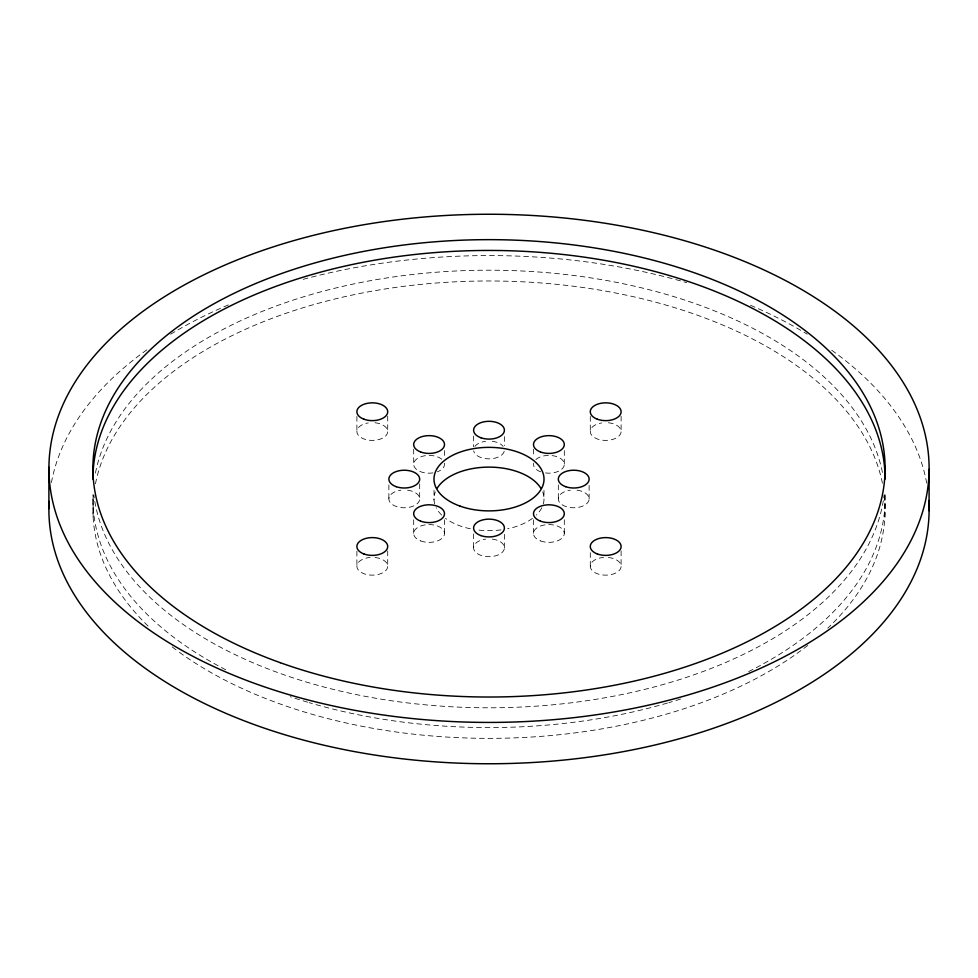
<?xml version="1.0" encoding="UTF-8"?>
<svg xmlns="http://www.w3.org/2000/svg" width="978" height="978" viewBox="0 0 978 978"><rect width="100%" height="100%" fill="white"/><g stroke="black" fill="none" stroke-linecap="round" stroke-linejoin="round"><path stroke-width="0.73" stroke-dasharray="4.89 3.67" d="M884.894 495.418L884.894 516.849M621.103 416.176L621.103 431.384M621.103 550.932L621.103 566.128M590.296 416.432L590.296 431.628M590.296 552.704L590.296 566.384M589.123 485.443L589.123 499.135M564.306 450.577L564.306 464.269M564.306 519.758L564.306 533.438M558.328 484.954L558.328 498.633M543.988 490.284L543.988 499.88M533.499 449.122L533.499 456.726M533.499 519.819L533.499 533.499M504.404 436.53L504.404 445.65M504.404 534.355L504.404 548.047M473.596 436.041L473.596 446.677M473.596 533.866L473.596 547.546M444.501 450.577L444.501 456.665M444.501 519.758L444.501 533.438M434.012 490.284L434.012 499.88M419.672 483.927L419.672 499.135M413.694 449.122L413.694 464.33M413.694 519.819L413.694 533.499M388.877 484.954L388.877 498.633M387.704 416.176L387.704 431.384M387.704 550.932L387.704 566.128M356.897 416.432L356.897 431.628M356.897 551.176L356.897 566.384M93.106 495.418L93.106 516.849M884.149 494.917A396.09 228.681 0 0 1 883.77 497.778M883.33 500.638A396.09 228.681 0 0 1 484.024 707.779A396.09 228.681 0 0 1 93.851 494.917M885.017 494.575A396.09 228.681 0 0 1 746.923 672.436M680.541 699.05A396.09 228.681 0 0 1 668.818 702.644M667.436 703.048A396.09 228.681 0 0 1 309.182 702.644M307.703 702.204A396.09 228.681 0 0 1 290.234 696.691M225.735 669.734A396.09 228.681 0 0 1 92.983 494.575M95.441 473.071A396.09 228.681 0 0 1 489 270.197A396.09 228.681 0 0 1 882.559 473.071M542.692 491.958A55.012 31.761 0 0 1 543.34 503.853M541.824 507.741A55.012 31.761 0 0 1 536.347 515.051M532.472 518.352A55.012 31.761 0 0 1 507.631 528.768M501.005 529.88A55.012 31.761 0 0 1 476.995 529.88M470.369 528.768A55.012 31.761 0 0 1 445.528 518.352M441.653 515.051A55.012 31.761 0 0 1 436.176 507.741M434.66 503.853A55.012 31.761 0 0 1 435.308 491.958M535.871 459.562A15.403 8.888 0 0 1 555.712 456.31A15.403 8.888 0 0 1 563.365 467.362A15.403 8.888 0 0 1 545.125 472.912M540.7 471.824A15.403 8.888 0 0 1 533.621 463.217M577.032 490.198A15.403 8.888 0 0 1 586.494 503.853A15.403 8.888 0 0 1 561.005 503.902A15.403 8.888 0 0 1 570.308 490.21M492.301 539.11A15.403 8.888 0 0 1 501.775 552.766A15.403 8.888 0 0 1 476.286 552.814A15.403 8.888 0 0 1 485.589 539.122M407.581 490.198A15.403 8.888 0 0 1 417.056 503.853A15.403 8.888 0 0 1 391.567 503.902A15.403 8.888 0 0 1 400.87 490.21M444.367 463.144A15.403 8.888 0 0 1 437.398 471.787M432.973 472.9A15.403 8.888 0 0 1 414.672 467.423A15.403 8.888 0 0 1 422.19 456.347A15.403 8.888 0 0 1 442.068 459.501M504.22 451.335A15.403 8.888 0 0 1 488.572 458.853A15.403 8.888 0 0 1 473.67 450.834M474.843 446.469A15.403 8.888 0 0 1 485.589 441.298M492.301 441.286A15.403 8.888 0 0 1 503.12 446.408M374.965 557.497A15.403 8.888 0 0 1 385.075 571.225A15.403 8.888 0 0 1 359.244 570.969A15.403 8.888 0 0 1 370.149 557.448M608.377 557.497A15.403 8.888 0 0 1 618.475 571.225A15.403 8.888 0 0 1 592.644 570.969A15.403 8.888 0 0 1 603.548 557.448M608.377 422.753A15.403 8.888 0 0 1 618.817 436.164A15.403 8.888 0 0 1 593.365 436.836A15.403 8.888 0 0 1 601.653 422.924M374.965 422.753A15.403 8.888 0 0 1 385.418 436.164A15.403 8.888 0 0 1 359.965 436.836A15.403 8.888 0 0 1 368.254 422.924M51.406 482.582A440.1 254.097 0 0 1 149.756 347.801M170.649 334.219A440.1 254.097 0 0 1 230.331 304.085M303.204 279.329A440.1 254.097 0 0 1 686.739 282.666M750.493 305.283A440.1 254.097 0 0 1 807.229 334.146M831.716 350.246A440.1 254.097 0 0 1 926.704 483.144M884.308 495.308A396.09 228.681 0 0 1 827.804 628.12M807.755 645.419A396.09 228.681 0 0 1 177.201 650.7M176.028 649.82A396.09 228.681 0 0 1 170.245 645.419M148.069 626.067A396.09 228.681 0 0 1 93.692 495.308M95.441 483.853A396.09 228.681 0 0 1 489 280.979A396.09 228.681 0 0 1 882.559 483.853M540.431 540.895A15.403 8.888 0 0 0 564.282 534A15.403 8.888 0 0 0 542.008 525.516A15.403 8.888 0 0 0 540.431 540.895M420.613 540.895A15.403 8.888 0 0 0 444.477 534A15.403 8.888 0 0 0 422.19 525.516A15.403 8.888 0 0 0 420.613 540.895"/><path stroke-width="1.47" d="M929.1 469.354A440.1 254.097 0 0 1 267.434 687.876A440.1 254.097 0 0 1 270.466 247.789A440.1 254.097 0 0 1 929.1 469.354L929.1 510.675M48.9 467.325L48.9 508.646M92.91 479.122A396.09 228.681 0 0 1 489 250.441A396.09 228.681 0 0 1 885.09 479.122M437.239 488.12A55.012 31.761 0 0 1 489 467.117A55.012 31.761 0 0 1 540.761 488.12M928.819 500.516A440.1 254.097 0 0 1 489.758 763.757A440.1 254.097 0 0 1 49.132 501.396M460.015 506.115A55.012 31.761 0 0 0 543.988 480.112A55.012 31.761 0 0 0 463.01 451.127A55.012 31.761 0 0 0 460.015 506.115M540.431 451.958A15.403 8.888 0 0 0 564.282 445.063A15.403 8.888 0 0 0 542.008 436.579A15.403 8.888 0 0 0 540.431 451.958M565.651 486.689A15.403 8.888 0 0 0 589.123 479.367A15.403 8.888 0 0 0 566.396 471.298A15.403 8.888 0 0 0 565.651 486.689M540.431 521.127A15.403 8.888 0 0 0 564.282 514.232A15.403 8.888 0 0 0 542.008 505.748A15.403 8.888 0 0 0 540.431 521.127M480.931 535.602A15.403 8.888 0 0 0 504.404 528.279A15.403 8.888 0 0 0 481.677 520.21A15.403 8.888 0 0 0 480.931 535.602M420.613 521.127A15.403 8.888 0 0 0 444.477 514.232A15.403 8.888 0 0 0 422.19 505.748A15.403 8.888 0 0 0 420.613 521.127M396.212 486.689A15.403 8.888 0 0 0 419.672 479.367A15.403 8.888 0 0 0 396.958 471.298A15.403 8.888 0 0 0 396.212 486.689M420.613 451.958A15.403 8.888 0 0 0 444.477 445.063A15.403 8.888 0 0 0 422.19 436.579A15.403 8.888 0 0 0 420.613 451.958M480.931 437.777A15.403 8.888 0 0 0 504.404 430.454A15.403 8.888 0 0 0 481.677 422.386A15.403 8.888 0 0 0 480.931 437.777M597.362 553.976A15.403 8.888 0 0 0 621.091 546.922A15.403 8.888 0 0 0 598.658 538.585A15.403 8.888 0 0 0 597.362 553.976M597.362 419.22A15.403 8.888 0 0 0 621.091 412.178A15.403 8.888 0 0 0 598.658 403.828A15.403 8.888 0 0 0 597.362 419.22M363.963 419.22A15.403 8.888 0 0 0 387.691 412.178A15.403 8.888 0 0 0 365.259 403.828A15.403 8.888 0 0 0 363.963 419.22M363.963 553.976A15.403 8.888 0 0 0 387.691 546.922A15.403 8.888 0 0 0 365.259 538.585A15.403 8.888 0 0 0 363.963 553.976M280.27 662.693A396.09 228.681 0 0 0 884.894 475.516A396.09 228.681 0 0 0 301.823 266.798A396.09 228.681 0 0 0 280.27 662.693"/></g></svg>
